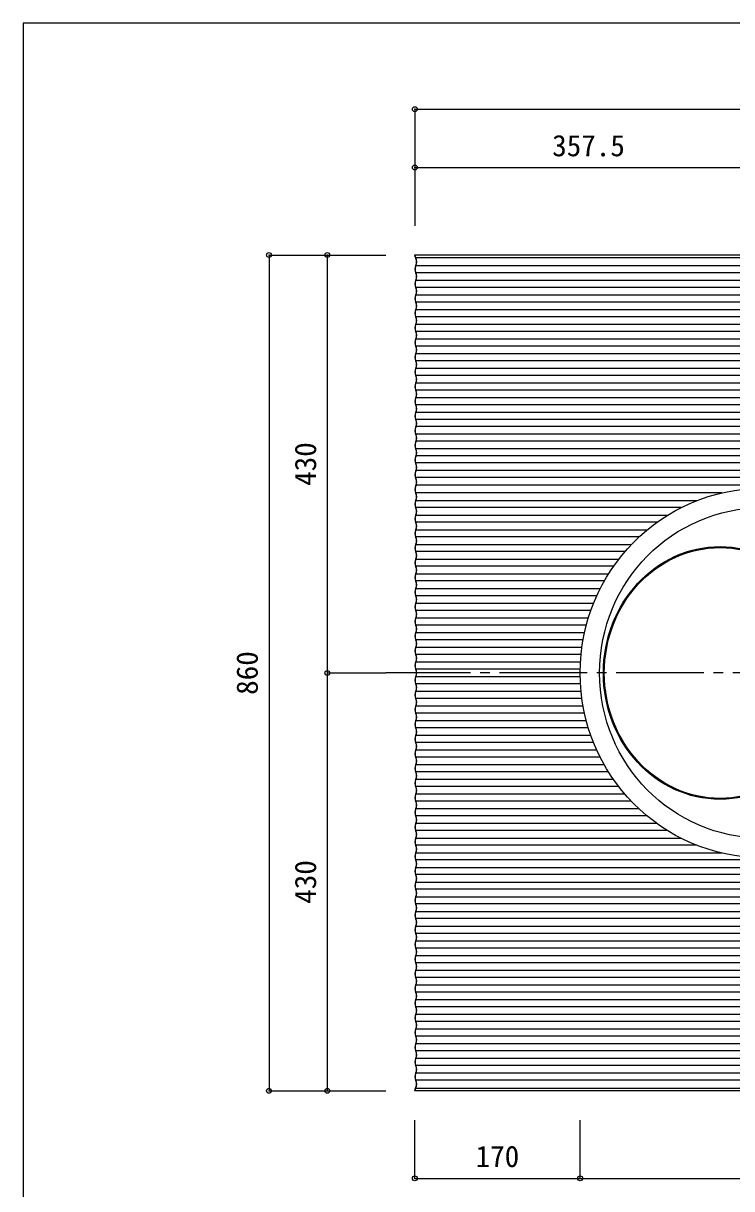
# Model space of a CAD drawing. Units: millimetres at full size, sheet at 1:10; details may follow other scales. Extents: x -1447 to 1393, y -1005 to 983.
# Drawn here: x -1447 to -718, y -216 to 983 of the extents above; entities that cross this region are included whole.
import ezdxf
from ezdxf.enums import TextEntityAlignment as Align

# ---------------------------------------------------------------- set-up
doc = ezdxf.new("R2010")
doc.units = ezdxf.units.MM
doc.header["$LTSCALE"] = 10
doc.header["$PDMODE"] = 32
doc.header["$PDSIZE"] = 5
doc.linetypes.add('CHAIN2', pattern=[12, 9, -1, 1, -1])
for name, color, linetype in [('0-0_Defpoints', 7, 'Continuous'), ('1-0', 7, 'Continuous'), ('1-1', 7, 'CHAIN2'), ('1-8', 7, 'Continuous')]:
    doc.layers.add(name, color=color, linetype=linetype)
doc.styles.add('ＭＳ ゴシック', font='')
doc.styles.get('ＭＳ ゴシック').set_extended_font_data('MS Gothic')

msp = doc.modelspace()

# ---------------------------------------------------------------- linework, layer by layer
at = {"layer": '0-0_Defpoints'}
msp.add_lwpolyline([(-1446.63, -1004.65), (1393.37, -1004.65), (1393.37, 983.35), (-1446.63, 983.35)], close=True, dxfattribs=at)
at = {"layer": '1-0'}
for p, q in [((-180.92, 744.94), (-1044.08, 744.94)), ((-1043.32, 742.44), (-180.13, 742.44)), ((-179.81, 733.88), (-1042.78, 733.88)), ((-179.81, 726.77), (-1042.78, 726.77)), ((-179.81, 718.78), (-1042.78, 718.78)), ((-179.81, 711.67), (-1042.78, 711.67)), ((-179.81, 703.67), (-1042.78, 703.67)), ((-179.81, 696.56), (-1042.78, 696.56)), ((-179.81, 688.57), (-1042.78, 688.57)), ((-179.81, 681.46), (-1042.78, 681.46)), ((-179.81, 673.46), (-1042.78, 673.46)), ((-179.81, 666.35), (-1042.78, 666.35)), ((-179.81, 658.36), (-1042.78, 658.36)), ((-179.81, 651.25), (-1042.78, 651.25)), ((-179.81, 643.25), (-1042.78, 643.25)), ((-179.81, 636.14), (-1042.78, 636.14)), ((-179.81, 628.15), (-1042.78, 628.15)), ((-179.81, 621.04), (-1042.78, 621.04)), ((-179.81, 613.04), (-1042.78, 613.04)), ((-179.81, 605.93), (-1042.78, 605.93)), ((-179.81, 597.94), (-1042.78, 597.94)), ((-179.81, 590.83), (-1042.78, 590.83)), ((-179.81, 582.83), (-1042.78, 582.83)), ((-179.81, 575.72), (-1042.78, 575.72)), ((-179.81, 568.61), (-1042.78, 568.61)), ((-179.81, 560.62), (-1042.78, 560.62)), ((-179.81, 553.51), (-1042.78, 553.51)), ((-179.81, 545.51), (-1042.78, 545.51)), ((-179.81, 538.4), (-1042.78, 538.4)), ((-179.77, 531.3), (-1042.74, 531.3)), ((-179.77, 523.3), (-1042.74, 523.3)), ((-179.77, 516.19), (-1042.74, 516.19)), ((-179.77, 508.19), (-1042.74, 508.19)), ((-727.97, 500.2), (-1042.78, 500.2)), ((-753.84, 492.2), (-1042.78, 492.2)), ((-769.78, 485.09), (-1042.78, 485.09)), ((-784.06, 477.1), (-1042.78, 477.1)), ((-794.72, 469.99), (-1042.78, 469.99)), ((-805.08, 461.99), (-1042.78, 461.99)), ((-813.17, 454.88), (-1042.78, 454.88)), ((-821.26, 446.89), (-1042.78, 446.89)), ((-827.69, 439.78), (-1042.78, 439.78)), ((-834.2, 431.78), (-1042.78, 431.78)), ((-839.41, 424.67), (-1042.78, 424.67)), ((-844.7, 416.68), (-1042.78, 416.68)), ((-848.93, 409.57), (-1042.78, 409.57)), ((-853.22, 401.57), (-1042.78, 401.57)), ((-856.63, 394.46), (-1042.78, 394.46)), ((-860.05, 386.47), (-1042.78, 386.47)), ((-862.74, 379.36), (-1042.78, 379.36)), ((-865.39, 371.36), (-1042.78, 371.36)), ((-867.42, 364.25), (-1042.78, 364.25)), ((-869.36, 356.26), (-1042.78, 356.26)), ((-870.78, 349.15), (-1042.78, 349.15)), ((-872.05, 341.15), (-1042.78, 341.15)), ((-872.89, 334.04), (-1042.78, 334.04)), ((-873.52, 326.05), (-1042.78, 326.05)), ((-873.8, 318.94), (-1042.78, 318.94)), ((-873.8, 310.94), (-1042.78, 310.94)), ((-873.52, 303.83), (-1042.78, 303.83)), ((-872.89, 295.84), (-1042.78, 295.84)), ((-872.05, 288.73), (-1042.78, 288.73)), ((-870.78, 280.73), (-1042.78, 280.73)), ((-869.36, 273.62), (-1042.78, 273.62)), ((-867.42, 265.63), (-1042.78, 265.63)), ((-865.39, 258.52), (-1042.78, 258.52)), ((-862.74, 250.52), (-1042.78, 250.52)), ((-860.05, 243.41), (-1042.78, 243.41)), ((-856.63, 235.42), (-1042.78, 235.42)), ((-853.22, 228.31), (-1042.78, 228.31)), ((-848.93, 220.31), (-1042.78, 220.31)), ((-844.7, 213.2), (-1042.78, 213.2)), ((-839.41, 205.21), (-1042.78, 205.21)), ((-834.2, 198.1), (-1042.78, 198.1)), ((-827.69, 190.1), (-1042.78, 190.1)), ((-821.26, 182.99), (-1042.78, 182.99)), ((-813.17, 175), (-1042.78, 175)), ((-805.08, 167.89), (-1042.78, 167.89)), ((-794.72, 159.89), (-1042.78, 159.89)), ((-784.06, 152.78), (-1042.78, 152.78)), ((-769.78, 144.79), (-1042.78, 144.79)), ((-753.84, 137.68), (-1042.78, 137.68)), ((-727.97, 129.68), (-1042.78, 129.68)), ((-179.81, 122.57), (-1042.78, 122.57)), ((-179.81, 114.58), (-1042.78, 114.58)), ((-179.81, 107.47), (-1042.78, 107.47)), ((-179.81, 99.47), (-1042.78, 99.47)), ((-179.81, 92.36), (-1042.78, 92.36)), ((-179.81, 84.37), (-1042.78, 84.37)), ((-179.81, 77.26), (-1042.78, 77.26)), ((-179.81, 69.26), (-1042.78, 69.26)), ((-179.81, 62.15), (-1042.78, 62.15)), ((-179.81, 54.16), (-1042.78, 54.16)), ((-179.81, 47.05), (-1042.78, 47.05)), ((-179.81, 39.05), (-1042.78, 39.05)), ((-179.81, 31.94), (-1042.78, 31.94)), ((-179.81, 23.95), (-1042.78, 23.95)), ((-179.81, 16.84), (-1042.78, 16.84)), ((-179.81, 8.84), (-1042.78, 8.84)), ((-179.81, 1.73), (-1042.78, 1.73)), ((-179.81, -6.26), (-1042.78, -6.26)), ((-179.81, -13.37), (-1042.78, -13.37)), ((-179.81, -21.37), (-1042.78, -21.37)), ((-179.81, -28.48), (-1042.78, -28.48)), ((-179.81, -36.47), (-1042.78, -36.47)), ((-179.81, -43.58), (-1042.78, -43.58)), ((-179.81, -51.58), (-1042.78, -51.58)), ((-179.81, -58.69), (-1042.78, -58.69)), ((-179.81, -66.68), (-1042.78, -66.68)), ((-179.81, -73.79), (-1042.78, -73.79)), ((-179.81, -81.79), (-1042.78, -81.79)), ((-179.81, -88.9), (-1042.78, -88.9)), ((-179.81, -96.89), (-1042.78, -96.89)), ((-179.81, -104), (-1042.78, -104)), ((-180.86, -115.06), (-1044.24, -115.06)), ((-180.07, -112.56), (-1043.49, -112.56))]:
    msp.add_line(p, q, dxfattribs=at)
for centre, radius, start, end in [((-1036.14, 745.99), 8.01, 187.56536, 207.23591), ((-1036.14, 745.99), 7.77, 187.80119, 207.23591), ((-1035.11, 730.33), 8.74, 152.76358, 207.23642), ((-1035.88, 730.33), 7.77, 152.76409, 207.23591), ((-1035.11, 745.43), 8.74, 200.03071, 207.23617), ((-1035.88, 745.43), 7.77, 202.66477, 207.23597), ((-1049.78, 737.88), 7.76, 332.76162, 27.23838), ((-1050.55, 737.88), 8.74, 332.76368, 27.23632), ((-1049.78, 722.77), 7.76, 332.7618, 27.2382), ((-1050.55, 722.77), 8.74, 332.76358, 27.23642), ((-1035.11, 715.22), 8.74, 152.76368, 207.23632), ((-1035.88, 715.22), 7.77, 152.76403, 207.23597), ((-1049.78, 707.67), 7.76, 332.76174, 27.23826), ((-1050.55, 707.67), 8.74, 332.76368, 27.23632), ((-1035.11, 700.12), 8.74, 152.76358, 207.23642), ((-1035.88, 700.12), 7.77, 152.76409, 207.23591), ((-1049.78, 692.56), 7.76, 332.7618, 27.2382), ((-1050.55, 692.56), 8.74, 332.76358, 27.23642), ((-1035.11, 685.01), 8.74, 152.76368, 207.23632), ((-1035.88, 685.01), 7.77, 152.76391, 207.23609), ((-1035.11, 669.91), 8.74, 152.76358, 207.23642), ((-1035.88, 669.91), 7.77, 152.76409, 207.23591), ((-1049.78, 677.46), 7.76, 332.76174, 27.23826), ((-1050.55, 677.46), 8.74, 332.76368, 27.23632), ((-1049.78, 662.35), 7.76, 332.7618, 27.2382), ((-1050.55, 662.35), 8.74, 332.76358, 27.23642), ((-1035.11, 654.8), 8.74, 152.76358, 207.23642), ((-1035.88, 654.8), 7.77, 152.76409, 207.23591), ((-1049.78, 647.25), 7.76, 332.76174, 27.23826), ((-1050.55, 647.25), 8.74, 332.76368, 27.23632), ((-1035.11, 639.7), 8.74, 152.76368, 207.23632), ((-1035.88, 639.7), 7.77, 152.76391, 207.23609), ((-1049.78, 632.14), 7.76, 332.7618, 27.2382), ((-1050.55, 632.14), 8.74, 332.76358, 27.23642), ((-1035.11, 624.59), 8.74, 152.76358, 207.23642), ((-1035.88, 624.59), 7.77, 152.76409, 207.23591), ((-1035.11, 609.49), 8.74, 152.76368, 207.23632), ((-1035.88, 609.49), 7.77, 152.76403, 207.23597), ((-1049.78, 617.04), 7.76, 332.76174, 27.23826), ((-1050.55, 617.04), 8.74, 332.76368, 27.23632), ((-1049.78, 601.93), 7.76, 332.7618, 27.2382), ((-1050.55, 601.93), 8.74, 332.76358, 27.23642), ((-1035.11, 594.38), 8.74, 152.76358, 207.23642), ((-1035.88, 594.38), 7.77, 152.76409, 207.23591), ((-1049.78, 586.83), 7.76, 332.76162, 27.23838), ((-1050.55, 586.83), 8.74, 332.76368, 27.23632), ((-1035.11, 579.28), 8.74, 152.76383, 207.23617), ((-1035.88, 579.28), 7.77, 152.76403, 207.23597), ((-1050.55, 571.72), 8.74, 332.76368, 27.23632), ((-1035.11, 564.17), 8.74, 152.76358, 207.23642), ((-1035.88, 564.17), 7.77, 152.76409, 207.23591), ((-1049.78, 571.72), 7.76, 332.76162, 27.23838), ((-1035.11, 549.07), 8.74, 152.76363, 207.23637), ((-1035.88, 549.07), 7.77, 152.76406, 207.23594), ((-1049.78, 556.62), 7.76, 332.76177, 27.23823), ((-1050.55, 556.62), 8.74, 332.76363, 27.23637), ((-1049.78, 541.51), 7.76, 332.76177, 27.23823), ((-1050.55, 541.51), 8.74, 332.76363, 27.23637), ((-1035.11, 533.96), 8.74, 152.76363, 207.23637), ((-1035.88, 533.96), 7.77, 152.76406, 207.23594), ((-1049.78, 526.41), 7.76, 332.76177, 27.23823), ((-1050.55, 526.41), 8.74, 332.76363, 27.23637), ((-1035.11, 518.86), 8.74, 152.76363, 207.23637), ((-1035.88, 518.86), 7.77, 152.76406, 207.23594), ((-1035.11, 503.75), 8.74, 152.76363, 207.23637), ((-1035.88, 503.75), 7.77, 152.76406, 207.23594), ((-1049.78, 511.3), 7.76, 332.76171, 27.23829), ((-1050.55, 511.3), 8.74, 332.76363, 27.23637), ((-1035.11, 488.65), 8.74, 152.7637, 207.2363), ((-1035.88, 488.65), 7.77, 152.76406, 207.23594), ((-1049.78, 496.2), 7.76, 332.76171, 27.23829), ((-1050.55, 496.2), 8.74, 332.76363, 27.23637), ((-1049.78, 481.09), 7.76, 332.76171, 27.23829), ((-1050.55, 481.09), 8.74, 332.76363, 27.23637), ((-1035.11, 473.54), 8.74, 152.76363, 207.23637), ((-1035.88, 473.54), 7.77, 152.76406, 207.23594), ((-1049.78, 465.99), 7.76, 332.76171, 27.23829), ((-1050.55, 465.99), 8.74, 332.76363, 27.23637), ((-1035.11, 458.44), 8.74, 152.76363, 207.23637), ((-1035.88, 458.44), 7.77, 152.76406, 207.23594), ((-1035.11, 443.33), 8.74, 152.76363, 207.23637), ((-1035.88, 443.33), 7.77, 152.76406, 207.23594), ((-1049.78, 450.88), 7.76, 332.76177, 27.23823), ((-1050.55, 450.88), 8.74, 332.76363, 27.23637), ((-1035.11, 428.23), 8.74, 152.76363, 207.23637), ((-1035.88, 428.23), 7.77, 152.76403, 207.23597), ((-1049.78, 435.78), 7.76, 332.76174, 27.23826), ((-1050.55, 435.78), 8.74, 332.76367, 27.23633), ((-1049.78, 420.67), 7.76, 332.76174, 27.23826), ((-1050.55, 420.67), 8.74, 332.76363, 27.23637), ((-1035.11, 413.12), 8.74, 152.76363, 207.23637), ((-1035.88, 413.12), 7.77, 152.76406, 207.23594), ((-1049.78, 405.57), 7.76, 332.76177, 27.23823), ((-1050.55, 405.57), 8.74, 332.76363, 27.23637), ((-1035.11, 398.02), 8.74, 152.76363, 207.23637), ((-1035.88, 398.02), 7.77, 152.76406, 207.23594), ((-1035.11, 382.91), 8.74, 152.76363, 207.23637), ((-1035.88, 382.91), 7.77, 152.76403, 207.23597), ((-1049.78, 390.46), 7.76, 332.76177, 27.23823), ((-1050.55, 390.46), 8.74, 332.76363, 27.23637), ((-1035.11, 367.81), 8.74, 152.76363, 207.23637), ((-1049.78, 375.36), 7.76, 332.76178, 27.23822), ((-1050.55, 375.36), 8.74, 332.76363, 27.23637), ((-1035.88, 367.81), 7.77, 152.76404, 207.23596), ((-1049.78, 360.25), 7.76, 332.76174, 27.23826), ((-1050.55, 360.25), 8.74, 332.76363, 27.23637), ((-1035.11, 352.7), 8.74, 152.76363, 207.23637), ((-1035.88, 352.7), 7.77, 152.76404, 207.23596), ((-1049.78, 345.15), 7.76, 332.76177, 27.23823), ((-1050.55, 345.15), 8.74, 332.76364, 27.23636), ((-1035.11, 337.6), 8.74, 152.76363, 207.23637), ((-1035.88, 337.6), 7.77, 152.76404, 207.23596), ((-1035.11, 322.49), 8.74, 152.76364, 207.23636), ((-1035.88, 322.49), 7.77, 152.76404, 207.23596), ((-1049.78, 330.04), 7.76, 332.76175, 27.23825), ((-1050.55, 330.04), 8.74, 332.76363, 27.23637), ((-1049.78, 314.94), 7.76, 332.76175, 27.23825), ((-1050.55, 314.94), 8.74, 332.76364, 27.23636), ((-1035.11, 307.39), 8.74, 152.76364, 207.23636), ((-1035.88, 307.39), 7.77, 152.76404, 207.23596), ((-1049.78, 299.83), 7.76, 332.76175, 27.23825), ((-1050.55, 299.83), 8.74, 332.76363, 27.23637), ((-1035.11, 292.28), 8.74, 152.76363, 207.23637), ((-1035.88, 292.28), 7.77, 152.76404, 207.23596), ((-1049.78, 284.73), 7.76, 332.76177, 27.23823), ((-1050.55, 284.73), 8.74, 332.76364, 27.23636), ((-1035.11, 277.18), 8.74, 152.76363, 207.23637), ((-1035.88, 277.18), 7.77, 152.76404, 207.23596), ((-1035.11, 262.07), 8.74, 152.76363, 207.23637), ((-1035.88, 262.07), 7.77, 152.76404, 207.23596), ((-1049.78, 269.62), 7.76, 332.76174, 27.23826), ((-1050.55, 269.62), 8.74, 332.76363, 27.23637), ((-1049.78, 254.52), 7.76, 332.76178, 27.23822), ((-1050.55, 254.52), 8.74, 332.76363, 27.23637), ((-1035.11, 246.97), 8.74, 152.76363, 207.23637), ((-1035.88, 246.97), 7.77, 152.76403, 207.23597), ((-1049.78, 239.41), 7.76, 332.76177, 27.23823), ((-1050.55, 239.41), 8.74, 332.76363, 27.23637), ((-1035.11, 231.86), 8.74, 152.76363, 207.23637), ((-1035.88, 231.86), 7.77, 152.76406, 207.23594), ((-1049.78, 224.31), 7.76, 332.76177, 27.23823), ((-1050.55, 224.31), 8.74, 332.76363, 27.23637), ((-1035.11, 216.76), 8.74, 152.76363, 207.23637), ((-1035.88, 216.76), 7.77, 152.76406, 207.23594), ((-1035.11, 201.65), 8.74, 152.76363, 207.23637), ((-1035.88, 201.65), 7.77, 152.76403, 207.23597), ((-1049.78, 209.2), 7.76, 332.76174, 27.23826), ((-1050.55, 209.2), 8.74, 332.76363, 27.23637), ((-1049.78, 194.1), 7.76, 332.76174, 27.23826), ((-1050.55, 194.1), 8.74, 332.76367, 27.23633), ((-1035.11, 186.55), 8.74, 152.76363, 207.23637), ((-1035.88, 186.55), 7.77, 152.76406, 207.23594), ((-1049.78, 178.99), 7.76, 332.76177, 27.23823), ((-1050.55, 178.99), 8.74, 332.76363, 27.23637), ((-1035.11, 171.44), 8.74, 152.76363, 207.23637), ((-1035.88, 171.44), 7.77, 152.76406, 207.23594), ((-1050.55, 163.89), 8.74, 332.76363, 27.23637), ((-1035.11, 156.34), 8.74, 152.76363, 207.23637), ((-1035.88, 156.34), 7.77, 152.76406, 207.23594), ((-1049.78, 163.89), 7.76, 332.76171, 27.23829), ((-1035.11, 141.23), 8.74, 152.7637, 207.2363), ((-1035.88, 141.23), 7.77, 152.76406, 207.23594), ((-1049.78, 148.78), 7.76, 332.76171, 27.23829), ((-1050.55, 148.78), 8.74, 332.76363, 27.23637), ((-1049.78, 133.68), 7.76, 332.76171, 27.23829), ((-1050.55, 133.68), 8.74, 332.76363, 27.23637), ((-1035.11, 126.13), 8.74, 152.76363, 207.23637), ((-1035.88, 126.13), 7.77, 152.76406, 207.23594), ((-1049.78, 118.57), 7.76, 332.76171, 27.23829), ((-1050.55, 118.57), 8.74, 332.76363, 27.23637), ((-1035.11, 111.02), 8.74, 152.76363, 207.23637), ((-1035.88, 111.02), 7.77, 152.76406, 207.23594), ((-1035.11, 95.92), 8.74, 152.76363, 207.23637), ((-1035.88, 95.92), 7.77, 152.76406, 207.23594), ((-1049.78, 103.47), 7.76, 332.76177, 27.23823), ((-1050.55, 103.47), 8.74, 332.76363, 27.23637), ((-1035.11, 80.81), 8.74, 152.76363, 207.23637), ((-1035.88, 80.81), 7.77, 152.76406, 207.23594), ((-1049.78, 88.36), 7.76, 332.76177, 27.23823), ((-1050.55, 88.36), 8.74, 332.76363, 27.23637), ((-1049.78, 73.26), 7.76, 332.76177, 27.23823), ((-1050.55, 73.26), 8.74, 332.76363, 27.23637), ((-1035.11, 65.71), 8.74, 152.76358, 207.23642), ((-1035.88, 65.71), 7.77, 152.76409, 207.23591), ((-1049.78, 58.15), 7.76, 332.76162, 27.23838), ((-1050.55, 58.15), 8.74, 332.76368, 27.23632), ((-1035.11, 50.6), 8.74, 152.76383, 207.23617), ((-1035.88, 50.6), 7.77, 152.76403, 207.23597), ((-1035.11, 35.5), 8.74, 152.76358, 207.23642), ((-1035.88, 35.5), 7.77, 152.76409, 207.23591), ((-1049.78, 43.05), 7.76, 332.76162, 27.23838), ((-1050.55, 43.05), 8.74, 332.76368, 27.23632), ((-1035.11, 20.39), 8.74, 152.76368, 207.23632), ((-1049.78, 27.94), 7.76, 332.7618, 27.2382), ((-1050.55, 27.94), 8.74, 332.76358, 27.23642), ((-1035.88, 20.39), 7.77, 152.76403, 207.23597), ((-1049.78, 12.84), 7.76, 332.76174, 27.23826), ((-1050.55, 12.84), 8.74, 332.76368, 27.23632), ((-1035.11, 5.29), 8.74, 152.76358, 207.23642), ((-1035.88, 5.29), 7.77, 152.76409, 207.23591), ((-1049.78, -2.27), 7.76, 332.7618, 27.2382), ((-1050.55, -2.27), 8.74, 332.76358, 27.23642), ((-1035.11, -9.82), 8.74, 152.76368, 207.23632), ((-1035.88, -9.82), 7.77, 152.76391, 207.23609), ((-1035.11, -24.92), 8.74, 152.76358, 207.23642), ((-1035.88, -24.92), 7.77, 152.76409, 207.23591), ((-1049.78, -17.37), 7.76, 332.76174, 27.23826), ((-1050.55, -17.37), 8.74, 332.76368, 27.23632), ((-1049.78, -32.48), 7.76, 332.7618, 27.2382), ((-1050.55, -32.48), 8.74, 332.76358, 27.23642), ((-1035.11, -40.03), 8.74, 152.76358, 207.23642), ((-1035.88, -40.03), 7.77, 152.76409, 207.23591), ((-1049.78, -47.58), 7.76, 332.76174, 27.23826), ((-1050.55, -47.58), 8.74, 332.76368, 27.23632), ((-1035.11, -55.13), 8.74, 152.76368, 207.23632), ((-1035.88, -55.13), 7.77, 152.76391, 207.23609), ((-1049.78, -62.69), 7.76, 332.7618, 27.2382), ((-1050.55, -62.69), 8.74, 332.76358, 27.23642), ((-1035.11, -70.24), 8.74, 152.76358, 207.23642), ((-1035.88, -70.24), 7.77, 152.76409, 207.23591), ((-1035.11, -85.34), 8.74, 152.76368, 207.23632), ((-1035.88, -85.34), 7.77, 152.76403, 207.23597), ((-1049.78, -77.79), 7.76, 332.76174, 27.23826), ((-1050.55, -77.79), 8.74, 332.76368, 27.23632), ((-1049.78, -92.9), 7.76, 332.7618, 27.2382), ((-1050.55, -92.9), 8.74, 332.76358, 27.23642), ((-1035.11, -100.45), 8.74, 152.76358, 207.23642), ((-1035.88, -100.45), 7.77, 152.76409, 207.23591), ((-1049.78, -108), 7.76, 324.03924, 27.23838), ((-1050.55, -108), 8.74, 328.53725, 27.23632), ((-1036.2, -116.12), 8.12, 152.76409, 172.53911), ((-1036.2, -116.12), 7.77, 152.76409, 172.19884)]:
    msp.add_arc(centre, radius, start, end, dxfattribs=at)
for centre, major_axis, ratio in [((-686.34, 314.94), (0, 190), 0.986842), ((-686.34, 314.94), (0, 170), 0.985294), ((-729.85, 314.94), (0, 130), 0.92374), ((-729.85, 314.94), (0, 129), 0.923149)]:
    msp.add_ellipse(centre, major_axis=major_axis, ratio=ratio, dxfattribs=at)
at = {"layer": '1-1'}
msp.add_line((-146.66, 314.94), (-1073.84, 314.94), dxfattribs=at)
at = {"layer": '1-8'}
for p, q in [((-1043.84, 894.94), (-178.84, 894.94)), ((-1043.84, 894.94), (-1043.84, 834.94)), ((-1043.84, 834.94), (-686.34, 834.94)), ((-1043.84, 834.94), (-1043.84, 774.94)), ((-1193.84, 744.94), (-1193.84, -115.06)), ((-1193.84, 744.94), (-1133.84, 744.94)), ((-1133.84, 314.94), (-1133.84, 744.94)), ((-1133.84, 744.94), (-1073.84, 744.94)), ((-1133.84, -115.06), (-1133.84, 314.94)), ((-1133.84, 314.94), (-1073.84, 314.94)), ((-1193.84, -115.06), (-1133.84, -115.06)), ((-1133.84, -115.06), (-1073.84, -115.06)), ((-1043.84, -205.06), (-1043.84, -145.06)), ((-873.84, -205.06), (-873.84, -145.06)), ((-1043.84, -205.06), (-873.84, -205.06)), ((-873.84, -205.06), (-498.84, -205.06))]:
    msp.add_line(p, q, dxfattribs=at)
for p in [(-1043.84, 894.94), (-1043.84, 834.94), (-1193.84, 744.94), (-1133.84, 744.94), (-1133.84, 314.94), (-1193.84, -115.06), (-1133.84, -115.06), (-1043.84, -205.06), (-873.84, -205.06)]:
    msp.add_point(p, dxfattribs=at)

# ---------------------------------------------------------------- texts
at = {"layer": '1-8', "style": 'ＭＳ ゴシック'}
for s, p in [('357.5', (-902.59, 839.94)), ('170', (-981.34, -200.06))]:
    msp.add_text(s, height=21.99, dxfattribs=at).set_placement(p, align=Align.BOTTOM_LEFT)
for s, p in [('430', (-1138.84, 507.44)), ('860', (-1198.84, 292.44)), ('430', (-1138.84, 77.44))]:
    msp.add_text(s, height=21.99, rotation=90, dxfattribs=at).set_placement(p, align=Align.BOTTOM_LEFT)

doc.saveas('drawing.dxf')
